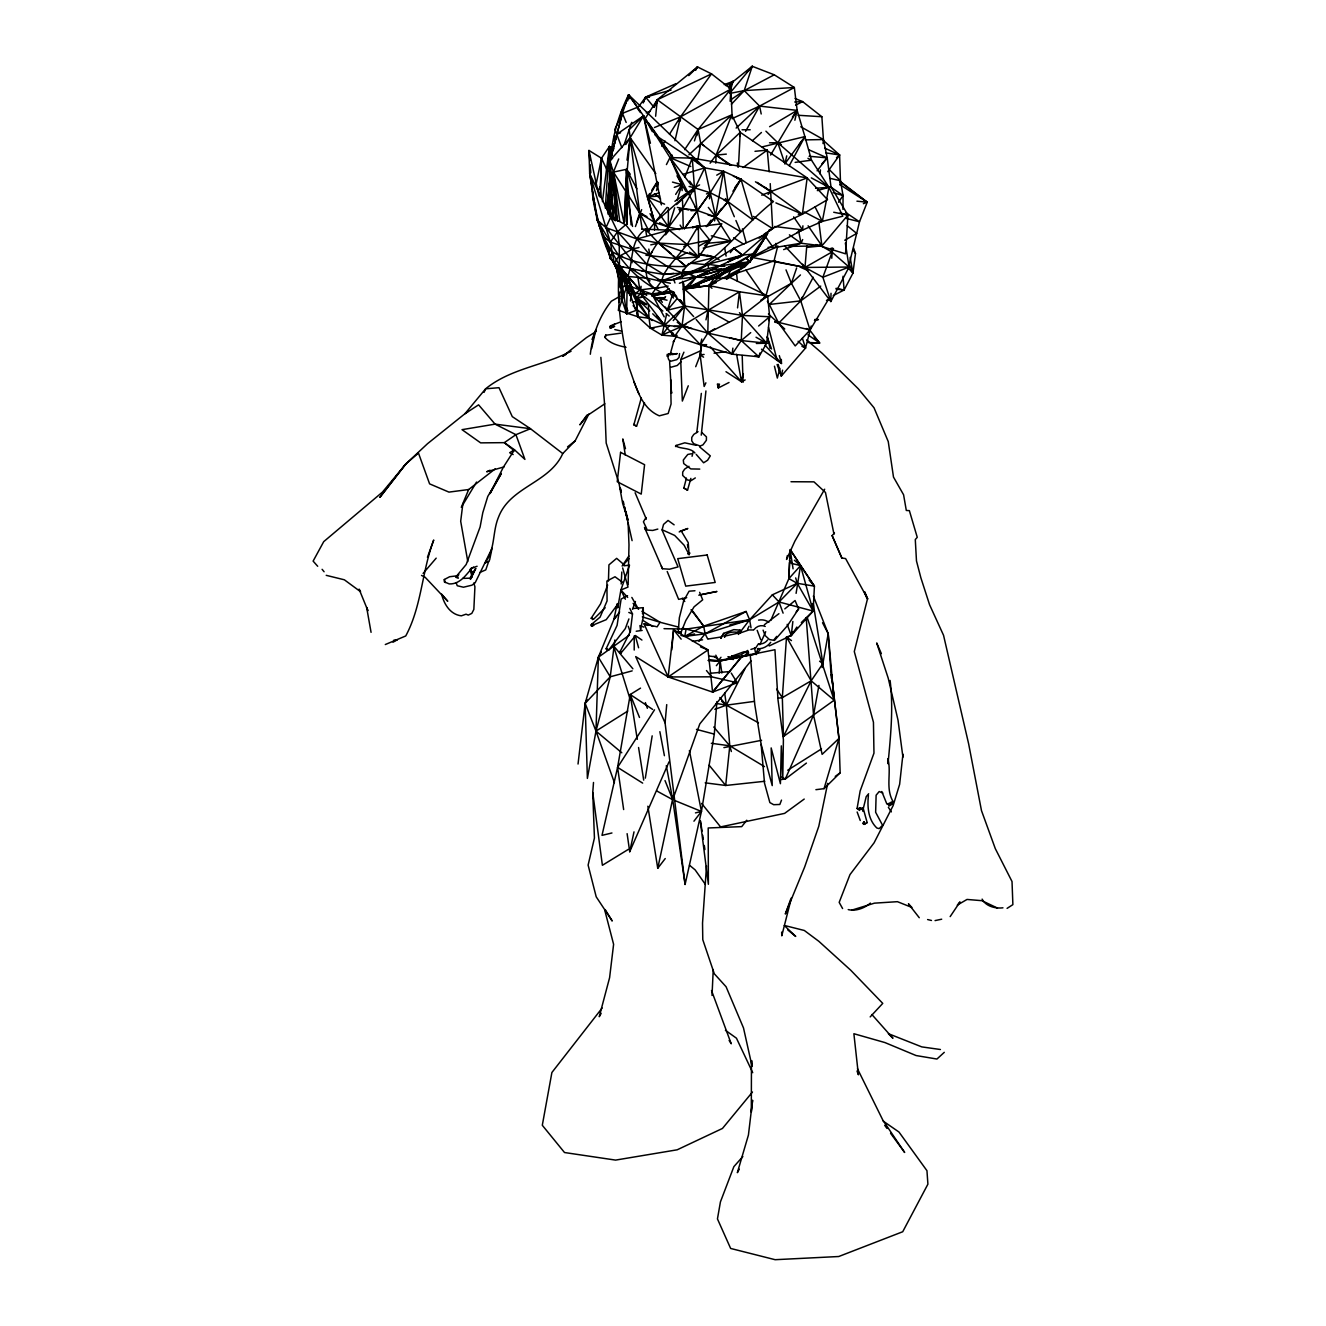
<?xml version="1.0" encoding="UTF-8"?>
<svg xmlns="http://www.w3.org/2000/svg" width="1326" height="1326" viewBox="0 0 1326 1326"><rect width="100%" height="100%" fill="white"/><g stroke="black" fill="none" stroke-linecap="round" stroke-linejoin="round"><path stroke-width="1.5" d="M613.507 218.11L611.021 183.137M634.209 650.055L634.226 635.867M751.461 1061.214L751.312 1112.116L752.621 1100.331M842.971 209.359L843.054 195.535L840.435 180.734L839.607 154.976L822.916 140.026M868.414 795.318C867.221 806.738 868.033 819.567 876.867 828.021L879.188 828.634L882.569 825.269L875.641 812.274L876.121 795.202L879.204 791.539L882.801 792.981M609.463 215.972L609.413 146.473L614.054 148.777M671.52 392.082L671.47 393.292L670.658 379.75L671.072 403.982L668.171 413.497L659.32 415.834C640.176 407.728 635.784 384.988 629.021 367.567C622.01 336.042 616.706 304.201 618.944 271.88M681.763 272.493L697.791 270.786L733.891 248.211L767.555 233.542L752.654 254.128L714.548 277.797L708.929 285.554L707.786 333.091L700.46 344.793L674.652 336.274L661.923 335.13L650.37 328.185L637.889 316.748L618.463 310.35L618.794 306.273M740.853 632.17L740.074 630.115L737.902 633.165L723.963 636.331L724.676 636.994C725.073 631.74 735.582 631.126 739.875 633.099L748.991 629.933L753.317 629.983M616.358 219.436L613.441 172.082L609.811 160.728L622.408 113.356L628.59 94.776L704.736 167.872L723.598 171.269L740.985 179.242L773.489 201.535C749.057 220.53 730.129 245.84 705.382 264.172M626.087 281.41L627.132 285.388L626.651 313.897L637.358 309.936L652.243 320.527M683.918 283.979L684.597 306.024L682.045 325.997L674.652 336.274L671.453 334.019M610.391 326.859L610.374 328.301L614.667 326.345L610.391 326.859L610.524 325.798L621.198 321.737M831.021 293.295L830.838 301.549L802.528 264.172M831.767 258.238L832.38 247.962M628.143 584.65L628.988 544.721L628.093 522.759M654.514 230.028L654.729 222.503L647.536 196.878L649.674 193.53M608.435 581.086L608.932 564.876L616.656 558.345L624.712 565.307M600.247 197.342L601.49 158.242L609.413 146.473L611.999 155.788M601.374 651.961L598.357 657.232L585.147 703.36L587.385 778.412L595.987 731.09L598.357 657.232L613.888 619.424L617.187 603.678M831.336 678.315L828.203 633.679L813.368 596.07M609.28 201.171L610.175 176.806L606.562 208.779M614.402 141.501L614.634 135.385M688.095 327.224L664.591 325.301L649.044 318.273L637.889 316.748L635.353 293.46L603.396 236.774L597.065 219.801L589.656 173.491L588.959 150.435L601.49 158.242L607.573 171.236M770.704 620.551L788.887 578.617L789.484 562.439M789.633 558.395L789.782 554.351M601.092 196.53L600.346 186.585L601.49 158.242L596.236 183.634M680.304 120.998L680.47 116.887L711.532 73.875L730.941 89.008L732.217 118.892M715.775 163.164L716.106 155.109L731.753 114.881L740.223 132.351L738.449 166.943M608.651 211.431L610.175 176.806L606.976 209.591M624.148 222.602L625.524 191.856M625.789 185.706L630.181 137.722L629.17 129.699L631.723 122.323M626.9 308.03L626.651 313.897L622.275 300.803L621.281 289.748M611.966 197.74L613.756 219.652M769.163 645.961L791.241 635.535L813.153 611.071L814.413 586.142L797.241 583.307L788.887 578.617L790.197 550.058M712.029 995.445L713.239 969.588M622.093 273.802L627.132 285.388L651.895 293.958L700.46 344.793L732.151 354.175L741.251 340.55L742.477 315.422L739.427 291.77L708.929 285.554L683.487 289.118L696.299 276.952L742.51 255.106L767.555 233.542L750.135 261.67L745.096 266.377L726.913 278.477L692.271 277.035M619.225 270.189L623.435 277.084L619.457 266.261L619.209 244.299L617.585 231.669L589.656 173.491C596.17 212.608 601.026 257.227 631.441 286.184L628.441 278.079M624.811 221.674L626.518 169.314L613.441 172.082L611.021 193.281L611.866 201.104M621.198 584.02L621.811 572.02M610.441 327.141L610.524 325.798L610.374 328.301L614.651 323.859M609.264 208.265L609.595 202.298L611.717 199.348M590.319 354.241C592.54 335.18 599.253 316.367 611.319 301.234L620.021 296.228M701.338 393.391L696.796 432.574M681.183 530.897L688.227 542.632L689.089 554.55L684.133 545.235L674.669 535.422L662.138 529.754L663.547 524.416L668.055 520.455L674.122 524.831M795.036 98.472L802.611 101.621L821.871 116.738L823.413 139.528L827.225 157.86L830.971 186.784L847.944 215.094L845.54 253.83L815.822 244.564M705.929 390.938L701.255 435.16M730.129 101.273L730.941 89.008L680.47 116.887L654.447 127.511M605.302 208.033L609.413 146.473L610.64 168.535M621.38 284.029L621.115 287.908L624.513 285.819M706.526 865.861L702.531 923.111L702.78 939.686L714.316 973.781L726.084 986.759L743.505 1027.965L752.057 1066.286L751.809 1060.618M822.534 622.739L828.203 633.679L834.137 700.227L783.451 736.51L782.34 697.625L786.517 636.977L791.241 635.535L796.876 627.065M611.982 199.613L611.684 203.74L617.651 221.359M629.568 145.976L630.181 137.722L643.541 115.81L628.59 94.776C612.546 126.981 606.347 163.496 611.932 199.066M605.17 909.586L612.214 921.006L596.203 896.807L588.114 865.099L594.429 838.015L592.755 792.583L593.501 782.473M609.247 189.121L609.711 182.955M611.999 197.292L611.021 193.281L611.916 181.43M864.453 592.076L867.353 599.451L854.292 651.547L873.453 722.256L873.967 753.151L860.16 790.926L857.077 808.495L863.093 807.948L867.005 822.037M666.298 765.682L672.73 799.694L685.094 884.459L701.437 811.446L714.3 734.123L716.902 701.603M719.189 673.144L720.151 660.945L731.604 658.425M619.143 302.179L619.971 291.952M620.319 287.875L621.314 275.609M672.928 291.985L664.972 293.676C630.215 281.758 651.083 246.603 669.166 230.127L721.858 223.796L698.603 256.995L686.172 266.509L682.045 273.057L682.36 277.184M845.358 243.089L849.088 267.04L830.838 301.549L822.866 277.25L804.981 267.438L806.788 245.807M668.287 231.089L668.403 207.718M751.328 257.393L802.562 229.912L802.91 225.818M685.094 884.459L665.072 722.836L666.729 704.62M671.735 649.972L673.575 629.734L708.001 649.939L712.592 692.106L737.173 682.741L731.272 673.127M862.894 811.396L863.093 807.948M723.731 633.331L720.797 638.303L723.731 633.331L733.792 629.651L740.074 630.115L739.875 633.099L737.355 633.364L738.25 632.369M612.231 218.061L613.358 206.641M739.825 136.462L740.223 132.351L807.153 177.899L827.523 199.662L802.396 214.215L768.931 230.16M820.048 173.938L820.429 169.894M823.015 143.573L823.413 139.528L800.771 126.766M670.276 353.976L673.906 340.815L673.31 341.992L677.056 335.329M655.624 116.24L657.298 99.765L697.493 66.93L711.532 73.875L657.298 99.765L645.099 118.66M614.435 782.688L595.987 731.09L610.242 676.79L614.85 639.994M630.48 300.985L631.491 291.67L629.402 286.234M705.896 382.816L704.156 386.479L700.145 354.954L701.437 343.451M696.183 319.549L707.786 333.091L732.151 354.175L758.886 356.793L766.677 343.219L769.66 316.765L767.638 295.93L728.736 276.935M787.18 624.347L791.241 635.535L792.865 621.463M796.097 593.352L800.523 565.605L790.147 549.511L793.064 568.821M732.151 354.175L732.864 348.125M737.554 307.881L739.427 291.77L767.638 295.93L742.477 315.422L707.786 333.091L682.045 325.997L674.122 326.544M619.424 302.195L619.905 298.118M578.037 764.041L585.147 703.36L587.004 699.714M839.955 184.795L840.435 180.734L828.883 169.181M752.538 1100.514L748.428 1135.039L737.355 1172.665L739.295 1169.167M629.817 608.419L632.502 613.938L630.298 632.054L628.226 626.27M462.907 503.432L460.686 521.251L467.796 561.561M602.435 201.635L609.413 146.473L609.844 158.722M642.497 613.739L643.259 607.673L632.933 608.518M833.209 295.582L844.115 290.013L852.933 273.189L855.485 253.597L853.579 247.962M709.46 198.801L710.239 192.734L704.736 167.872L692.271 158.109L669.995 157.612L643.541 115.81L617.17 134.009L609.811 160.728L611.684 203.74L611.369 179.242M684.862 177.054L692.271 158.109L807.153 177.899L802.396 214.215L798.252 214.232M627.016 160.131L630.181 137.722L655.806 173.64M679.575 353.578L679.028 357.44L676.807 359.661L670.625 361.269L668.685 359.694L667.144 354.423L677.255 353.594L672.381 354.622M607.921 214L609.595 202.298L612.977 210.635L610.325 216.105M688.36 553.572L689.089 554.55L689.636 552.959L689.089 554.55L687.995 554.003L689.188 553.058M618.297 603.96L617.701 607.954L620.899 590.02L629.519 565.158L623.966 565.804M694.973 453.011C690.581 447.26 678.978 449.166 675.647 445.619L684.796 442.818L696.167 445.304M676.409 446.448L675.647 445.619M703.576 357.175L700.145 354.954L701.703 344.777M733.543 656.934L731.935 656.32L729.698 658.69L733.162 659.453L733.527 656.884L731.438 656.337L744.201 651.679L747.35 653.337L748.461 652.525L747.682 650.453L741.052 654.746L733.527 656.884L731.438 656.337M627.629 100.892L628.59 94.776L640.359 111.384M609.761 215.956L611.949 202.149M645.314 778.13L652.177 735.847M673.393 795.6L657.746 868.298L665.238 858.552M673.741 296.112L674.37 292.3M714.581 220.928L723.598 171.269L716.736 175.165M611.949 832.977L602.004 835.363L617.585 767.373L630.231 694.526L640.541 688.128M620.618 117.467L621.679 111.417L626.369 102.201M697.89 159.468L700.725 143.291L698.089 129.5L657.298 99.765L653.917 107.273L657.298 99.765L656.503 103.395M868.646 793.744L866.21 796.661L862.928 810.037L859.679 807.932L859.596 810.435L857.077 808.495M822.17 667.575L828.203 633.679M818.938 685.393L813.534 715.079L785.274 779.075L781.163 779.522M666.663 313.997L661.923 335.13L685.94 324.621M680.884 635.386L684.73 636.43L686.122 629.088L749.604 619.789L779.042 601.971L797.241 583.307L795.683 577.887M696.912 135.534L698.089 129.5L730.941 89.008L730.046 93.035M620.551 117.069L621.679 111.417L626.17 122.44M317.693 566.268L313.118 561.113L323.726 541.638L382.485 492.079L405.839 463.951L427.536 443.68L464.962 413.712L478.587 404.844L495.095 424.138L515.93 434.679L524.914 459.409L514.488 449.796L504.328 442.652L480.642 442.867L462.028 429.657L495.095 424.138L530.466 428.712L562.754 453.558L575.153 440.862L588.926 413.944M743.157 373.65L741.499 381.755L725.985 371.711M827.689 783.368L818.805 826.247L804.667 866.989L785.323 914.012L790.627 899.393M787.362 555.528L786.55 559.456L794.854 541.19L824.673 489.211M627.115 833.656L629.717 851.74L634.01 831.866M640.458 629.916L643.408 616.424L643.259 607.673M656.42 103.743L657.298 99.765L655.326 105.632M706.509 346.036L700.46 344.793L701.736 339.058M705.962 319.881L708.084 310.301L739.427 291.77M782.589 370.153L781.279 376.087L777.102 364.484M591.611 348.572L595.921 329.627L592.042 339.473M670.857 158.639L671.768 154.661M674.984 140.738L680.47 116.887L669.497 134.191M765.931 131.191L777.798 142.744L784.926 163.761L786.732 155.855M794.871 120.252L797.141 110.373L794.34 87.483L774.268 74.803L752.256 66.3L729.946 84.151M613.308 147.07L611.071 156.783L622.408 113.356L636.828 107.555L640.425 112.577M627.297 100.362L628.59 94.776L629.784 98.721M656.519 190.596L658.376 182.557M670.359 283.283L647.287 278.211L627.844 276.454C633.53 260.874 629.535 240.52 645.563 229.249L669.166 230.127L687.183 244.548L698.603 256.995L676.144 258.537L645.895 255.238M620.236 117.45L621.679 111.417M743.389 373.849L741.499 381.755L710.239 346.815M849.005 265.167L859.497 221.774L867.221 202.198L839.64 180.933M777.815 245.84L774.053 260.874L727.841 276.073M622.109 283.979L621.115 287.908L615.413 263.775L620.469 287.527M791.44 897.752L781.776 935.825L781.677 932.095M778.213 364.418L781.279 376.087L805.528 348.075L811.18 326.014M690.863 478.388L687.531 490.156L683.868 488.034L686.42 478.106M692.056 456.277L693.084 452.315M724.676 636.994L725.256 634.773M779.92 368.346L777.334 378.076L774.45 366.208M754.859 355.965L758.886 356.793L759.914 352.981M768.632 320.577L769.66 316.765L742.477 315.422L684.597 306.024L667.359 310.218L665.337 307.068M765.914 295.996L775.577 260.592M679.36 120.832L680.47 116.887L678.846 120.699M730.079 91.743L732.996 81.416L724.195 84.632M644.502 402.789L636.596 426.127L633.795 424.966L641.32 397.866M656.983 186.469L658.144 182.507M824.043 788.655L838.96 738.449L831.485 674.337L838.96 738.449L840.154 772.809L824.043 788.655L815.904 789.683M719.504 384.092L718.344 387.954L729.018 382.485M665.751 229.962L668.635 227.127L674.669 207.817M677.089 200.093L681.912 184.645L669.995 157.612L666.431 164.59M672.746 332.743L674.652 336.274L664.591 325.301L640.408 293.593L641.088 286.283M623.502 275.692L627.132 285.388L618.463 310.35M693.2 191.756L704.736 167.872L696.167 162.186M635.419 226.547L641.651 209.641M694.426 140.904L698.089 129.5L731.753 114.881L688.907 154.844M636.646 222.503L639.696 213.088L630.181 137.722L609.811 160.728L616.822 219.387M627.861 310.218L626.651 313.897L620.667 272.957M704.504 245.923L709.758 240.056L698.388 225.834L687.183 244.548L668.37 267.139L663.713 274.416L661.541 280.996L651.895 293.958L664.227 316.881M677.371 298.333L667.359 310.218L672.497 294.604M731.455 104.207L744.217 90.616L752.256 66.3L746.654 72.3M624.314 144.169L629.17 129.699L643.541 115.81L652.392 131.688M796.644 267.968L791.407 283.267L769.295 304.466L778.677 323.113L795.202 345.92L810.053 330.008L828.999 298.466M620.038 269.161L610.175 258.421L612.198 252.537L610.341 242.094L589.656 173.491M683.354 269.277L682.045 273.057L682.675 276.703M697.078 229.613L698.388 225.834L692.454 227.21M729.565 92.886L730.941 89.008M673.426 797.738L699.796 723.913L750.997 660.912M427.453 557.301L433.718 540.03C421.85 571.373 421.784 606.115 405.739 635.966L385.302 644.535M611.269 218.972L613.408 213.188M628.905 618.927L625.292 628.623L608.518 650.237L606.993 649.922L606.131 648.762L617.087 625.375L621.132 599.054L627.546 595.705M632.535 609.247L635.436 601.49M607.656 584.998L600.545 603.877L591.197 618.247L593.617 619.225L605.17 607.756M781.511 800.108L779.821 804.468L773.671 804.7L769.859 802.578L764.522 783.169L761.141 744.416L754.792 704.587L750.218 654.779M688.277 385.8L682.343 401.065L680.686 359.76L683.918 352.186M695.702 366.705L700.907 353.346M774.732 322.102L778.677 323.113L800.771 300.869L802.263 297.074M617.419 220.912L613.441 172.082L618.712 158.954M495.178 468.874L468.675 489.526L461.299 507.328L476.531 482.067M893.044 801.517L891.851 804.335L889.066 806.026L888.006 803.821L893.044 801.517C885.188 788.158 891.652 773.008 887.923 758.737L888.039 763.743C890.624 736.013 893.525 708.415 890.094 680.453M643.243 102.682L645.613 97.113L676.177 83.588M802.678 239.542L801.086 243.222L783.649 249.603M643.193 102.732L645.613 97.113L671.122 90.052M726.913 278.477L731.869 267.156L750.135 261.67L767.555 233.542L764.588 236.343M629.717 851.74L669.033 761.82M484.073 392.347L485.631 388.8C510.477 368.529 543.262 365.711 571.058 351.241M833.457 248.476L822.866 277.25L849.088 267.04L831.899 252.039L819.667 244.995M693.614 316.549L661.541 280.996L645.696 271.598L630.712 258.885L605.982 227.658L610.772 216.934L625.706 224.757L649.79 255.056L668.37 267.139L682.045 273.057L694.012 271.648M708.183 660.497L720.151 660.945L755.704 654.016L758.207 648.431M759.864 644.718L765.699 631.706M791.241 635.535L792.965 631.872M456.31 582.976L457.205 585.727L463.454 587.219L471.907 585.197L475.156 582.777L492.045 548.318L489.659 559.804L488.614 561.644L485.217 562.721C495.476 549.097 492.277 531.726 498.609 516.941C510.295 486.543 549.644 482.979 562.754 453.558M622.408 113.356L614.85 129.252L621.828 147.65M475.354 568.953L470.349 579.363L475.702 568.672M747.566 629.27L749.041 626.253M667.359 310.218L669.1 306.737M783.451 736.51L811.147 680.818L822.899 663.613L813.418 604.656M698.935 146.871L700.725 143.291L703.99 145.694M472.437 571.605L471.807 572.832L470.962 568.755L473.597 567.097M731.355 751.527L729.781 745.809L726.366 705.167L745.096 668.453M774.898 321.522L810.053 330.008L800.771 300.869L813.219 277.233M670.757 354.97L671.735 353.13M630.331 631.524L619.789 652.293L620.916 653.088L634.474 636.928M789.268 165.7L804.899 136.611L797.141 110.373L759.599 106.097L733.477 117.981M475.702 568.539L469.885 578.186L462.89 578.385M745.577 131.373L759.599 106.097L794.34 87.483L744.217 90.616L729.582 93.466L752.256 66.3L748.245 71.007M619.673 220.796L613.441 172.082L639.696 213.088L654.729 222.503L668.635 227.127L682.774 208.447L694.443 187.795L699.598 184.878M695.553 70.344L697.493 66.93L688.774 75.599M647.536 199.265L657.348 181.993M601.159 1013.346L599.253 1016.71L609.595 977.71L613.606 944.311L604.673 909.868M597.595 191.342L600.346 186.585M707.985 225.868L727.957 201.668L740.985 179.242L733.344 176.209M770.605 155.043L797.141 110.373L769.61 126.683M728.985 86.124L732.996 81.416L729.781 86.687L732.996 81.416L725.952 85.66M728.836 88.113L732.996 81.416M736.925 178.546L740.985 179.242L752.919 219.934L727.957 201.668L710.239 192.734L684.448 228.702L710.239 192.734L723.598 171.269L727.957 201.668L734.322 216.718M646.044 517.554L643.408 521.781L646.773 528.941M661.807 146.308L665.105 141.12M638.966 247.548L633.082 248.874L618.579 256.564L614.336 263.228L616.01 267.753L622.109 273.471L631.441 286.184M675.663 194.392L681.912 184.645L676.989 175.811M651.812 190.198L657.166 181.861M623.651 809.556L617.585 767.373L654.514 709.841M625.789 144.501L630.181 137.722L654.729 222.503L658.21 229.497M657 626.966L660.05 622.259L678.68 627.132M758.489 643.723L755.754 647.9L750.914 649.425M684.664 149.656L698.089 129.5M784.793 608.899L795.07 600.529L798.617 608.899L787.495 625.607L774.483 640.425L769.461 639.546L765.135 635.552L763.096 630.132M703.244 248.095L731.024 241.117L715.758 217.033L721.477 208.447M732.947 191.275L740.985 179.242L735.002 187.43M838.579 202.232L843.054 195.535L830.126 186.601M628.889 555.992L622.109 566.02L629.154 558.544M668.138 286.101L654.994 288.604C635.883 278.195 621.016 260.94 610.341 242.094L617.585 231.669L625.706 224.757M695.155 70.295L697.493 66.93M792.384 117.069L797.141 110.373M827.755 171.684L839.607 154.976L824.606 148.048M798.865 144.982L801.269 141.633M586.954 415.071L579.893 424.834L587.451 415.452L604.838 403.8M638.602 106.743L645.613 97.113L649.508 96.367M706.277 226.68L711.067 220.133M622.557 582.28L614.999 576.76L606.894 581.07L607.076 600.91L600.081 617.137L591.297 624.546L591.313 625.773L593.733 625.557L592.656 623.933L591.313 625.773L606.214 619.673L618.529 603.231M784.926 163.761L804.899 136.611L811.495 160.164L828.932 187.297L842.822 216.188L818.374 222.387M710.106 163.181L716.106 155.109L740.223 132.351M602.137 1008.025L551.898 1072.502L542.301 1125.277L564.511 1152.526L615.595 1160.101L677.172 1149.808L722.471 1128.443L752.472 1092.027M684.514 286.946L688.061 287.875L696.299 276.952L714.78 268.217M720.979 657.265L718.493 660.53L708.415 660.249L720.151 660.945L721.858 673.011M738.4 634.458L749.604 619.789L772.345 594.827L797.241 583.307L813.153 611.071L801.318 622.59M619.673 611.899L613.888 619.424L616.441 616.225M693.946 821.192L701.437 811.446L689.404 750.582M405.839 463.951L379.965 497.217L405.839 463.951L418.469 453.078L429.591 483.857L448.95 492.112L468.675 489.526M609.082 253.051L603.396 236.774L610.341 242.094L649.79 255.056L652.21 251.94M665.536 234.801L669.166 230.127L636.928 238.962L605.982 227.658L597.065 219.801L610.341 242.094M661.923 335.13L669.481 325.417M673.26 320.577L684.597 306.024L682.675 281.311M817.114 170.822L827.225 157.86L808.959 149.855M665.072 722.836L635.701 656.602L668.155 676.956L712.592 692.106L742.742 655.657M746.737 820.247L741.731 826.628L708.2 827.971L708.382 884.293L700.277 820.943M774.268 639.447L776.705 636.381M649.657 228.851L667.144 207.304M796.18 611.932L798.617 608.899M716.355 665.685L720.151 660.945L714.084 656.237M698.968 641.403L705.117 633.811L746.14 611.452L749.604 619.789L751.03 627.844M756.118 654.596L759.964 649.873M730.278 252.636L733.891 248.211L742.51 255.106L752.654 254.128L752.041 258.537L745.096 266.377L708.929 285.554L683.487 289.118L688.625 285.803M712.592 692.106L742.394 655.641M708.117 225.337L727.957 201.668L725.405 198.569M840.17 212.906L847.944 215.094L821.905 245.857L807.534 247.316M477.095 566.252L470.879 568.572L472.122 568.009C465.89 575.02 459.923 584.385 449.232 583.921L444.343 581.865L444.326 579.512L449.647 576.727L457.221 575.815L458.796 574.539L457.42 575.699L458.266 578.235L455.63 577.208L466.188 564.495L480.095 527.019L482.797 512.665L487.753 496.488L501.361 473.432L490.007 493.603L503.416 467.067L514.488 449.796L509.648 452.73L513.145 454.569M423.093 573.445L436.188 558.147M958.201 904.034L960.007 901.929L950.162 916.614M695.305 477.924L691.061 480.658L687.415 479.946L682.658 475.437L682.708 472.039L684.73 469.039L688.973 466.304M688.791 263.576L686.172 266.509C659.552 266.94 628.723 264.52 607.043 248.095C601.208 229.381 593.352 210.967 592.324 191.126M821.772 164.01L827.225 157.86L809.075 156.269M742.858 1156.537L733.875 1166.631L720.432 1201.886L717.449 1218.909L730.643 1248.446L775.13 1259.7L838.728 1256.518L902.724 1231.738L927.902 1184.168L926.957 1170.709L898.962 1132.023L883.133 1121.067M788.887 578.617L800.523 565.605L794.39 560.252M654.331 327.92L650.37 328.185L649.044 318.273L636.414 297.985L640.408 293.593L644.436 293.46M864.718 591.81L867.784 599.037L845.607 558.577L841.828 558.014L832.115 535.588L834.452 533.035L833.955 534.063L825.468 492.46L813.965 481.852L790.992 481.736M870.188 1016.909L882.751 1003.384L850.745 970.234L818.805 941.278L804.335 930.487L785.207 925.664M632.17 670.873L610.242 676.79L585.147 703.36L595.987 731.09L621.795 752.77M764.323 624.761L778.909 613.689M768.052 194.425L770.92 191.524L807.153 177.899M681.1 361.716L677.238 365.495L670.658 367.319M838.96 738.449L822.12 754.361L813.534 715.079L806.191 617.601M676.591 204.585L694.443 187.795L692.271 158.109L694.824 161.208M736.129 128.075L759.599 106.097L744.217 90.616L731.007 99.632M800.456 274.946L791.407 283.267L767.108 296.991M944.278 1052.33L936.935 1059.043L916.084 1055.546L884.939 1042.567L853.878 1033.716L858.403 1074.789L857.027 1070.994M752.372 140.738L761.439 132.484M609.811 160.728L612.629 158.242M870.403 903.089C864.635 908.128 855.834 911.509 848.226 909.603M836.491 157.678L839.607 154.976L825.833 152.855M714.631 328.848L707.786 333.091L741.251 340.55L750.715 332.627M758.605 326.014L769.66 316.765M711.979 288.272L708.929 285.554L731.869 267.156L745.096 266.377L741.3 267.819M567.545 446.862L575.153 440.862M720.515 274.515L730.212 267.04M679.525 210.933L682.774 208.447L697.128 210.436L715.758 217.033L740.687 231.768L735.913 220.481M658.923 287.493L639.928 289.963L635.353 293.46L631.491 291.67L627.132 285.388L622.424 274.366M806.423 763.08L785.274 779.075L781.81 777.003M468.161 411.325L464.962 413.712L485.631 388.8L498.99 387.689L512.284 416.629L530.466 428.712L515.93 434.679L504.328 442.652L514.306 450.707M767.34 301.217L769.295 304.466L800.771 300.869L820.728 286.101M738.98 271.896L726.598 279.206M804.219 799.064L784.611 813.385L720.582 826.91L701.603 803.423M835.247 776.39L840.154 772.809M659.088 301.35L665.619 296.61M743.09 167.524L767.273 150.103L769.179 171.8M727.394 271.532L735.549 265.714M656.155 299.809L659.254 297.621L665.32 297.786M759.102 238.183L772.66 228.669L770.224 183.634M821.507 748.892L787.71 770.224M674.901 201.287L694.443 187.795L710.239 192.734L715.758 217.033L707.985 215.011M729.399 322.268L708.084 310.301L684.862 289.433L712.592 275.261M737.521 258.471L742.51 255.106L708.067 264.272L673.658 279.471L657.63 280.532M629.452 635.055L598.357 657.232L610.242 676.79M706.31 242.31L709.758 240.056L687.183 244.548L658.608 243.122L636.928 238.962M683.719 246.802L687.183 244.548M764.041 234.254L772.66 228.669L753.466 216.469M714.3 269.211L719.421 265.896L750.135 261.67L752.654 254.128L709.277 277.499L705.366 276.786M1007.08 908.376L1012.882 904.63L1012.02 881.525L995.312 848.657L981.489 810.634L968.643 743.853L943.548 635.303L929.576 604.739L920.89 577.854L916.481 560.948L915.288 539.549L917.26 537.328L909.371 510.643L906.304 510.46L903.586 494.78L893.492 477.078L888.254 441.591L874.016 407.762L858.253 388.75L822.087 353.213L806.606 339.887M596.385 331.334L586.44 337.616L562.705 356.263L566.103 354.39M595.987 731.09L627.795 711.051M651.63 295.599L662.503 292.831L669.066 288.753M760.809 300.173L767.638 295.93L763.759 297.306M628.325 849.386L602.385 865.281L592.755 792.583M699.714 285.057L688.061 287.875L691.575 285.753M738.996 257.211L742.51 255.106L729.118 259.846M677.238 322.251L682.045 325.997L708.084 310.301M778.345 698.172L782.34 697.625L811.147 680.818L834.137 700.227L807.169 617.369M393.076 642.198L397.303 639.762L393.607 640.309M957.289 905.094L967.035 899.442L981.92 900.685L997.467 908.061M699.283 285.256L683.487 289.118L687.067 287.062M738.93 257.161L742.51 255.106L736.941 257.576M777.086 261.786L804.981 267.438L831.899 252.039L831.187 248.111M844.728 240.238L856.729 233.426L847.215 225.735M686.752 252.702L676.144 258.537L658.608 243.122L645.563 229.249L641.602 229.083M699.134 245.89L709.758 240.056M729.946 624.844L749.604 619.789L705.117 633.811L684.73 636.43L703.675 626.154L746.14 611.452M744.217 90.616L774.268 74.803M665.553 232L669.166 230.127M721.692 274.117L684.862 289.433M727.046 271.366L737.753 265.88M795.617 105.152L802.611 101.621L794.722 101.986M745.146 379.932L741.499 381.755L736.61 354.324M826.463 300.422L830.126 298.648M727.725 262.1L742.51 255.106M796.943 232.564L822.319 221.359L828.932 187.297L777.798 142.744L769.544 142.81M695.669 285.007L688.061 287.875L695.586 284.41M489.99 470.249L486.675 471.758L504.095 466.918M709.277 277.499L718.692 273.189M724.344 270.603L731.869 267.156L727.858 267.587M646.243 112.959L649.873 111.318M592.656 623.933L591.297 624.546L592.374 626.17M680.686 359.76L700.857 350.694M676.558 445.503L675.498 446.564M750.45 258.355L776.224 247.299L801.086 243.222L821.905 245.857L818.888 222.138M625.358 599.219L620.899 590.02L628.01 587.07L622.656 567.926M698.04 431.663L693.796 434.398L691.774 437.398L691.724 440.796L693.631 443.663L700.128 446.017L702.962 444.873L706.393 440.265L706.443 436.884L701.686 432.375M761.737 195.171L770.92 191.524L802.396 214.215L775.909 202.895M679.194 531.941L687.846 528.494L680.089 531.212M708.929 285.554L716.123 282.72M863.375 203.69L867.221 202.198L839.573 181.513M688.061 287.875L714.548 277.797L750.135 261.67L745.56 257.741M679.409 283.267L696.299 276.952L750.135 261.67L745.709 258.006M683.487 289.118L714.548 277.797L731.869 267.156L690.398 278.609M591.197 618.247L592.258 617.85L592.54 619.607M714.847 709.36L726.366 705.167L754.361 701.388M617.17 134.009L620.585 132.782M658.989 192.8L647.536 196.878L668.635 227.127L679.625 229.564M674.271 187.364L681.912 184.645L685.973 191.508M674.984 282.935L673.658 279.471L694.691 272.029M692.62 227.857L698.388 225.834L698.603 256.995L658.608 243.122L650.751 244.879M706.443 193.928L710.239 192.734M723.897 747.615L761.588 740.306M852.071 910.05L874.447 903.155L897.437 901.68L911.907 907.465L908.426 903.835L919.266 917.725M683.188 174.303L704.736 167.872M485.316 562.622L488.614 561.644L485.78 569.882L479.995 572.401M678.895 209.591L682.774 208.447L688.592 209.956M817.313 190.612L828.932 187.297L811.33 177.883M657.829 529.074L652.707 530.45L645.629 529.969L644.535 527.466L662.453 568.721L669.514 569.219L678.067 566.915L662.055 530.002M762.185 146.888L804.899 136.611M632.287 302.345L636.281 301.317L646.674 304.748M684.73 636.43L694.559 633.911M689.686 263.675L715.244 257.327L707.371 255.255M651.762 295.897L672.365 291.853M679.625 272.443L687.796 273.604L719.421 265.896L724.758 266.427M695.47 812.888L701.437 811.446L674.636 800.473M814.446 320.478L818.44 319.549L814.893 319.433M733.212 658.707L728.156 656.884L733.212 658.707L743.77 656.304L748.461 652.525L746.886 651.828L747.35 653.337M798.517 230.807L802.562 229.912L793.628 216.867M935.062 920.592L941.692 919.2M686.702 597.695L678.63 599.352L667.21 571.506M698.802 595.208L716.968 591.479L701.537 594.479M755.919 653.602L774.948 649.707L777.997 699.863L783.401 739.693L782.771 779.108L781.312 745.875L780.417 783.699L771.168 747.93L772.229 785.622L761.141 744.416M650.37 328.185L664.591 325.301L684.597 306.024L680.271 299.891M860.64 809.374L863.127 808.877M608.916 196.099L612.894 195.303M620.866 333.157L605.783 335.246L605.037 337.467C610.159 343.616 618.48 345.721 626.021 347.329M665.42 293.278L673.194 291.737M691.443 453.757L687.78 454.453L685.691 457.006L683.304 460.056L683.719 463.57L690.863 468.923L699.78 469.089M628.524 293.145L627.132 285.388L635.353 293.46L651.895 293.958L672.033 291.156M1002.953 907.813C995.511 908.774 985.815 906.404 982.118 899.111M667.658 279.935L661.541 280.996L657.746 279.454M741.019 267.09L745.096 266.377L741.035 266.775M754.627 647.966L755.704 654.016L718.493 660.53L715.808 655.177M708.681 638.933L720.913 637.027M629.005 286.217L636.414 297.985L644.569 296.759M652.724 295.532L664.972 293.676M692.387 641.353L702.581 639.828M690.166 277.664L696.299 276.952L687.796 273.604L721.858 268.614M636.215 631.242L642.149 630.43M795.136 162.385L811.495 160.164L807.948 158.324M649.757 310.93L636.414 297.985L644.138 297.007M700.145 354.954L704.106 354.44M714.051 353.18L725.968 351.672M675.862 279.338L661.541 280.996L682.045 273.057L663.713 274.416L641.668 270.769M640.541 629.22L639.928 625.557L643.839 627.132M673.658 279.471L696.299 276.952M617.585 231.669L646.359 263.791L663.713 274.416L673.741 273.355M764.737 781.279L725.687 785.473L705.183 782.837M663.713 274.416L669.812 273.819M684.067 272.41L690.166 271.797M726.333 154.114L716.106 155.109L700.725 143.291M754.991 151.313L767.273 150.103M706.99 243.304L731.024 241.117L711.333 235.846M672.166 676.608L668.155 676.956L644.055 623.883L656.038 626.568M710.239 673.276L730.278 671.52M745.494 654.812L755.704 654.016M815.589 188.292L828.932 187.297L825.286 185.425M694.957 590.75L689.089 591.197L683.652 600.86L679.36 617.717L678.199 631.889L679.111 633.049L680.768 633.016L685.791 620.551L694.062 606.86L702.681 599.816L699.631 592.324M659.668 196.066L647.536 196.878L664.591 204.154M618.579 256.564L622.491 256.382M690.979 210.718L697.128 210.436L700.045 225.619M658.475 292.98L662.503 292.831M700.46 344.793L706.659 344.661M756.334 343.467L766.677 343.219L739.427 312.704M805.213 139.893L823.413 139.528M789.02 246.404L821.905 245.857L808.098 225.801M811.297 343.053L819.584 342.97L809.672 329.975M752.074 257.443L804.981 267.438L849.088 267.04M768.069 247.349L776.224 247.299L775.925 243.42M733.112 682.409L737.173 682.741L711.532 676.824L668.155 676.956L673.575 629.734L681.166 639.149M742.03 129.782L750.185 129.766M644.502 293.61L640.408 293.593L662.834 311.046M664.011 628.673L686.122 629.088L705.117 633.811L707.786 639.149M807.716 342.473L819.584 342.97L814.081 336.887M649.475 97.279L645.613 97.113L654.099 107.373M798.02 115.263L821.871 116.738M672.216 677.304L668.155 676.956L708.001 649.939L700.476 646.873M690.614 263.228L709.145 264.935M653.635 297.074L667.044 300.206M856.928 201.171L867.221 202.198L839.938 184.645M836.126 289.167L844.115 290.013L843.005 276.272M729.399 337.649L741.251 340.55L766.677 343.219L756.035 337.235M774.633 226.497L802.562 229.912M709.559 656.088L715.626 656.884M888.006 803.821L891.851 804.335L891.039 802.379M711.333 743.289L729.781 745.809L764.472 766.61M940.416 1049.512L921.785 1046.894L888.387 1033.683L892.945 1038.258L871.878 1014.523M719.421 265.896L708.067 264.272L708.415 268.051M699.332 254.791L715.244 257.327L699.134 253.879M716.189 703.393L726.366 705.167L758.472 722.803M687.796 273.604L691.691 274.316M677.371 207.436L682.774 208.447L683.255 228.37M833.722 212.243L847.944 215.094M612.198 252.537L614.336 263.228L619.457 266.261L645.696 271.598M626.402 275.709L622.109 273.471L614.336 263.228L627.844 276.454L619.457 266.261L623.502 267.09M760.643 341.992L766.677 343.219M836.043 288.322L844.115 290.013M614.8 329.594L621.562 331.069M830.408 178.43L840.435 180.734M927.603 919.548L931.465 920.476M809.142 580.092L814.413 586.142L800.523 565.605L791.489 563.384L789.418 560.318M682.045 325.997L691.907 328.417M326.213 575.335L344.346 579.793L360.539 591.694L359.097 589.142L367.899 610.706L366.639 607.358L371.065 632.336M846.054 218.376L859.497 221.774L845.971 212.674M689.072 186.452L694.443 187.795L697.128 210.436L695.106 206.989M682.393 628.11L686.122 629.088M696.481 729.383L714.3 734.123M772.345 594.827L779.042 601.971L813.153 611.071L812.424 603.562M672.481 182.093L681.912 184.645L682.128 190.596M833.209 192.668L843.054 195.535M642.331 616.905L660.05 622.259L641.867 611.303M724.129 200.259L727.957 201.668M806.225 328.516L810.053 330.008M630.231 174.187L626.518 169.314L639.696 213.088L643.491 214.597M628.806 612.446L632.502 613.938M634.939 270.156L631.143 268.614L650.055 280.863M644.055 623.883L647.801 625.424M633.629 424.403L636.596 426.127M683.868 488.034L687.531 490.156M697.128 210.436L669.995 157.612L690.796 166.512M800.258 267.156L807.799 270.521M642.099 228.884L639.696 213.088L646.939 216.602M659.586 222.735L668.635 227.127M801.915 346.301L805.528 348.075L802.379 338.263M421.519 575.418L425.116 577.241L447.757 601.258L441.641 594.164C443.945 604.126 450.31 614.551 461.349 615.828L466.039 614.187L468.277 615.098L471.807 613.391L473.846 609.43L474.923 586.854L473.83 582.959M777.798 142.744L781.345 144.584M804.219 211.911L822.319 221.359L815.092 206.989M646.541 235.199L645.563 229.249L649.226 231.155M689.454 252.205L698.603 256.995M714.117 256.83L719.106 259.548M656.751 790.959L672.73 799.694L665.006 780.566M636.414 297.985L646.707 304.267M642.563 620.203L652.624 626.452M606.131 648.762L608.518 650.237L607.656 649.077M755.439 181.811L770.92 191.524L764.24 186.916M617.585 767.373L642.662 783.119M733.626 237.768L743.836 244.332M654.994 134.937L691.028 158.788M637.276 739.344L630.231 694.526L652.641 709.393M731.521 165.352L716.106 155.109L730.344 165.336M757.212 182.408L770.92 191.524M635.287 635.486L641.933 640.044M807.915 334.782L819.584 342.97M761.505 349.202L781.462 363.49L781.329 359.379M725.421 1030.302L736.46 1038.208L752.72 1072.684M789.401 234.835L801.086 243.222L798.7 231.486M791.473 640.607L786.517 636.977L811.147 680.818M819.584 661.193L822.899 663.613M699.631 446.895L710.305 455.879L707.587 460.255L703.609 462.791L696.216 454.404M666.033 313.533L669.232 316.019M605.982 227.658L609.164 230.144M629.883 246.371L633.082 248.874M635.668 285.504L646.657 295.433M787.76 929.924L795.733 936.438L784.279 925.482M689.487 865.232L695.139 869.889L705.399 884.409M721.626 701.222L726.366 705.167L724.676 693.1M733.891 248.211L742.759 255.553M610.772 216.934L615.38 220.812M658.608 243.122L670.857 253.515M680.039 261.305L686.172 266.509L673.227 255.752M654.431 193.629L660.63 199.016M768.417 313.997L784.743 328.997M798.103 341.263L805.528 348.075M741.251 340.55L758.886 356.793M645.563 229.249L648.48 232.033M652.724 313.798L664.591 325.301L657.116 316.085M633.115 305.693L637.358 309.936L637.889 316.748L636.629 313.052M622.872 272.145L627.132 276.587M784.644 245.923L804.981 267.438M620.899 590.02L627.695 597.429M633.115 603.363L638.552 609.297L631.839 597.429M629.187 277.963L639.928 289.963L638.005 278.162M765.102 345.158L781.462 363.49L779.323 355.633M847.944 267.587L852.933 273.189L850.132 257.426M619.457 266.261L639.928 289.963M719.803 697.509L726.366 705.167M713.753 727.013L729.781 745.809L725.687 785.473L709.145 765.185M632.883 668.801L613.507 645.828L630.397 700.128M672.73 291.703L676.674 296.477M679.31 299.659L684.597 306.024L680.984 301.052M322.102 569.318L324.091 571.755M706.476 670.542L711.532 676.824M669.995 157.612L691.028 184.911M708.333 207.403L715.758 217.033M682.244 598.241L684.763 601.523M691.061 609.728L703.675 626.154L705.117 633.811M631.491 291.67L636.281 301.317L649.044 318.273L648.414 305.311M884.674 1125.277L887.028 1128.476M890.558 1133.282L904.663 1152.476L882.784 1120.022L857.458 1068.739M600.595 224.674L597.065 219.801L600.562 224.873M692.785 611.187L703.675 626.154M642.828 115.926L672.846 157.711M689.636 181.115L694.443 187.795L654.729 222.503L650.038 213.635M764.522 235.315L772.362 246.321M648.58 123.02L673.276 157.893M745.974 270.139L763.096 294.687M669.1 291.836L673.426 298.019M602.634 230.923L599.335 226.149L605.634 239.144M776.622 689.188L782.34 697.625M791.241 551.185L814.413 586.142M888.37 807.319L891.37 811.877M659.254 297.621L662.304 302.345M853.281 250.133L855.485 253.597M729.118 1040.413L731.223 1043.777L711.532 990.539M680.105 225.105L682.227 228.619M842.59 908.542L839.176 902.376L849.983 874.596L874.099 842.806L893.127 805.628L899.641 784.296L902.94 754.212L902.923 757.146L898.017 720.134L888.221 678.183L876.701 642.961L881.376 653.668M800.771 300.869L791.407 283.267L786.003 269.874M636.861 188.822L626.518 169.314L626.552 173.441M639.696 213.088L648.762 230.724M620.783 271.78L623.435 277.084L622.01 273.239M832.115 535.588L841.828 558.014M621.728 273.57L623.435 277.084M612.43 260.294L616.01 267.753L614.982 263.891M592.987 199.265L594.612 202.812M661.359 566.219L662.453 568.721M635.121 492.758L646.342 519.179M849.005 263.841L852.933 273.189M634.077 382.153L638.85 393.656M881.807 791.523L886.879 804.037M630.231 694.526L639.497 717.465M609.015 252.868L606.231 241.846M860.259 820.512L857.143 811.976M731.935 656.32L733.162 659.453M607.308 245.31L609.479 250.929M614.551 264.007L616.01 267.753L614.717 263.824M630.712 258.885L632.17 262.747M757.179 630.331L760.71 639.712M622.922 276.521L625.06 282.272M626.485 286.101L630.049 295.681M779.042 601.971L783.102 613.159M767.389 337.368L771.55 348.987M645.381 702.598L647.353 708.299M627.132 285.388L635.353 309.372M444.326 579.512L445.254 582.545M609.761 254.708L610.175 258.421L606.579 243.437M621.761 274.532L626.303 289.632M607.109 245.327L609.231 252.818M470.001 569.335L472.189 577.125M800.523 565.605L813.153 611.071M625.474 448.669L622.772 438.939L625.292 455.083M635.336 635.817L638.602 647.784M742.427 228.884L746.173 242.592M768.55 327.423L777.202 360.523M611.021 193.281L612.015 197.126M650.436 143.241L643.541 115.81L661.392 204.85M717.366 384.092L718.344 387.954L718.244 383.927M767.224 336.555L770.124 348.423M614.452 207.353L616.408 215.392M621.214 491.979L620.253 488.018L621.098 491.78M625.971 511.803L627.878 519.742L622.673 503.515L619.043 483.41L606.181 443.05L604.755 406.436L600.86 357.34M627.646 520.77L624.496 506.88L632.104 540.66M623.22 501.211L624.082 504.991M607.706 245.525L609.347 252.868M598.987 195.983L588.959 150.435L589.805 160.612M613.441 172.082L623.784 221.757M759.599 106.097L761.207 113.986M687.448 544.588L688.144 547.97M659.867 731.687L664.409 755.687M632.552 226.431L626.369 191.259L626.983 224.077M724.742 248.095L726.084 256.1M648.812 249.089L649.79 255.056M647.85 806.208L657.746 868.298M638.568 747.499L643.69 780.102M700.493 820.943L702.067 831.153M702.697 835.231L703.327 839.308M704.288 845.441L704.918 849.518M608.965 250.631L610.175 258.421M737.737 632.154L737.902 633.165M636.281 301.317L637.358 309.936M737.322 162.999L737.786 166.993M621.562 284.112L621.993 287.957M612.297 205.016L613.789 218.707M736.593 273.504L737.405 281.394M621.148 275.543L622.225 287.493M631.093 224.906L626.518 169.314L627.165 224.276M590.136 164.673L590.816 172.811M591.479 180.949L591.993 187.049M669.597 360.937L671.47 393.292M620.336 272.858L622.275 300.803L620.386 272.095M612.761 206.624L612.977 210.635M682.492 200.508L682.774 208.447M742.212 355.517L743.057 382.302M609.595 202.298L609.861 216.221M770.704 642.331A15 13.492 -52.3 0 1 757.511 648.729M758.571 620.12A15 13.492 -52.3 0 1 768.865 622.275M767.655 639.928A9.514 8.553 -52.3 0 1 759.284 643.972M753.914 629.717A9.514 8.553 -52.3 0 1 765.218 626.436M668.917 353.943L668.768 355.666L667.077 356.197L668.917 353.943M620.585 452.332L617.236 481.719L641.237 494.101L644.585 464.713L620.585 452.332M605.783 335.246L605.037 337.467L605.783 335.246M621.314 652.11L620.916 653.088L619.69 651.497L621.314 652.11M864.005 821.822L862.662 823.38L864.121 824.374L867.121 822.617L864.121 824.374L864.005 821.822M707.172 554.981L677.719 558.66L685.741 586.142L715.195 582.445L707.172 554.981M679.857 631.856L678.199 631.889L680.768 633.016L679.857 631.856"/></g></svg>
